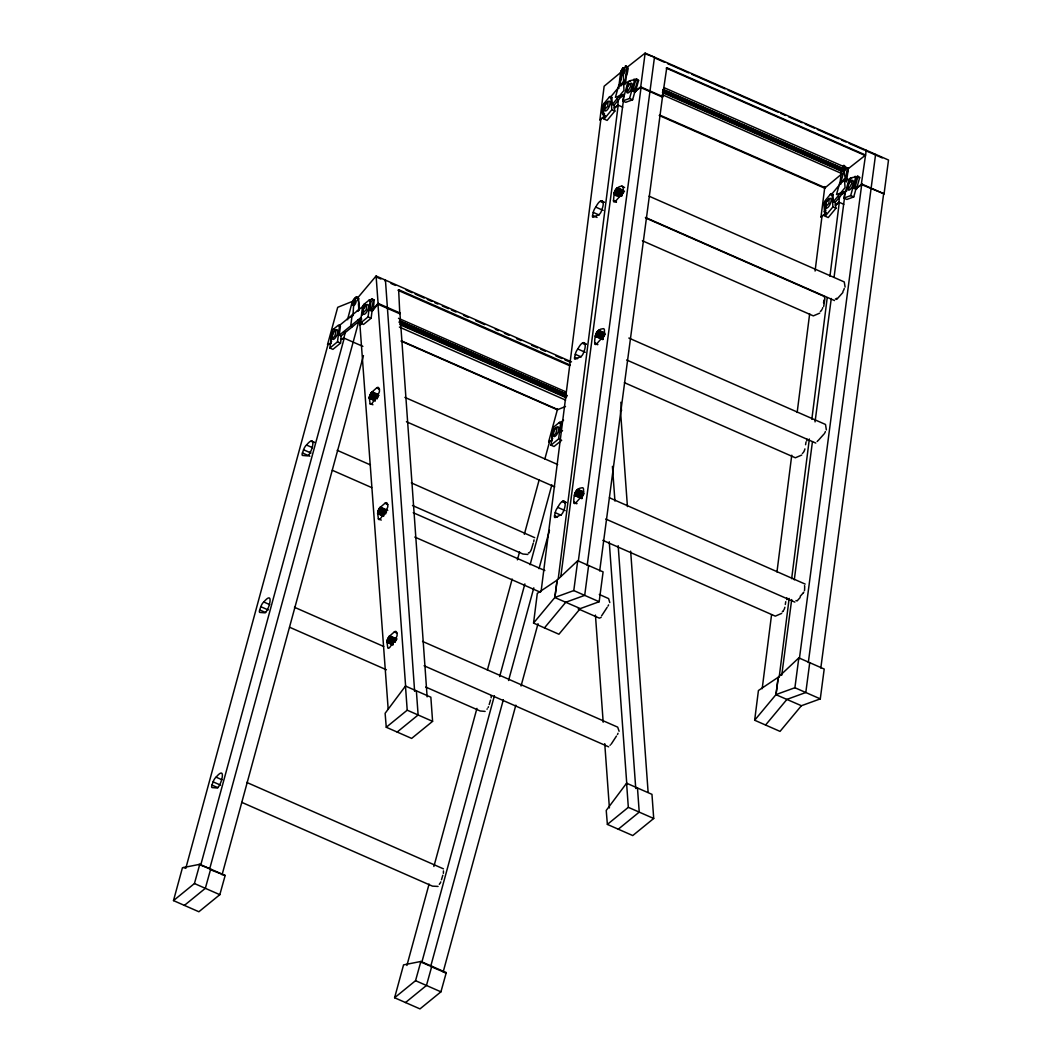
<?xml version="1.0" encoding="UTF-8"?>
<svg xmlns="http://www.w3.org/2000/svg" width="1062" height="1062" viewBox="0 0 1062 1062"><rect width="100%" height="100%" fill="white"/><g stroke="black" fill="none" stroke-linecap="round" stroke-linejoin="round"><path stroke-width="1.5" d="M609.787 602.552L608.606 598.583L599.3 594.454M619.106 731.267L617.699 727.151L422.543 641.408M573.799 501.968L573.838 502.711A3.89 1.513 -66.3 0 0 575.936 502.698L582.135 495.768A2.602 1.009 -66.3 0 0 583.489 492.37L583.556 489.781A5.536 2.164 -66.3 0 0 581.976 487.803C574.768 488.228 573.626 496.498 573.799 501.968L576.772 503.282M594.707 342.92L594.747 343.663A3.89 1.513 -66.3 0 0 596.857 343.637L603.043 336.707A2.602 1.009 -66.3 0 0 604.397 333.309L604.464 330.72A5.536 2.164 -66.3 0 0 602.884 328.742C595.689 329.167 594.547 337.437 594.707 342.92L597.68 344.221M369.284 398.011L371.182 392.688L376.625 387.935A5.536 2.164 -66.3 0 1 378.935 388.347L379.413 390.272A2.602 1.009 -66.3 0 1 378.523 393.604L372.643 402.604A3.89 1.513 -66.3 0 1 370.147 403.972L369.284 398.011L375.231 400.613M377.621 513.331L379.532 508.008L384.975 503.255A5.536 2.164 -66.3 0 1 387.285 503.68L387.763 505.592A2.602 1.009 -66.3 0 1 386.873 508.924L380.992 517.924A3.89 1.513 -66.3 0 1 378.497 519.291L377.621 513.331L383.581 515.946M386.94 642.032L388.851 636.709L394.294 631.956A5.536 2.164 -66.3 0 1 396.604 632.381L397.082 634.293A2.602 1.009 -66.3 0 1 396.192 637.638L390.312 646.625A3.89 1.513 -66.3 0 1 387.816 647.993L386.94 642.032L392.9 644.647M845.1 287.059L844.25 281.934L649.081 196.191M826.355 429.911L825.506 424.455L628.837 338.048M624.177 84.15C625.093 84.097 629.195 57.839 624.177 69.11A2.987 1.168 -66.3 0 1 624.31 72.681A2.987 1.168 -66.3 0 1 621.814 73.756M624.828 81.787L625.73 82.172C623.859 78.442 631.757 67.663 625.279 66.083M806.894 440.849L806.655 438.792M534.027 539.881L533.735 541.593M369.908 300.626A2.469 0.969 -66.3 0 1 370.957 301.595L369.855 310.316C373.027 308.113 374.992 294.386 369.908 300.626L369.018 300.227L364.226 304.13A2.921 1.142 -66.3 0 0 362.381 307.794L360.456 323.1L363.496 324.441L371.129 318.228L372.005 311.259L378.497 303.559M368.965 309.918L372.005 311.259L373.346 309.692L374.169 299.909L371.899 299.006M614.088 193.828L613.478 201.143A3.89 1.513 -66.3 0 0 615.588 201.116L621.788 194.187A2.602 1.009 -66.3 0 0 623.142 190.788L623.208 188.213A5.536 2.164 -66.3 0 0 621.628 186.222C616 186.328 609.176 196.483 620.035 196.443M618.814 86.659L620.646 72.389L622.783 68.087L624.018 68.074L622.783 68.087M620.447 80.725L620.819 77.579M786.796 599.645L786.783 597.694M200.638 865.397L344.221 338.194L341.008 339.495L340.544 343.145L332.91 349.358L329.87 348.017L331.848 332.34A2.469 0.969 -66.3 0 1 333.415 329.233L338.194 325.33A2.921 1.142 -66.3 0 1 339.428 326.485L340.331 326.87L339.269 335.22L361.146 317.405M329.87 348.017L337.504 341.805L339.428 326.485M341.008 339.495L341.008 335.99L361.797 319.038M354.018 300.028L352.942 315.494L350.885 317.18M354.854 300.4C357.655 290.191 360.323 308.564 358.093 311.299L357.257 310.927M362.394 315.135L362.753 312.347M360.456 323.1L368.076 316.888L370.067 301.21A2.469 0.969 -66.3 0 0 369.018 300.227M550.979 445.164L558.612 438.951L561.665 440.292L554.032 446.505L550.979 445.164L552.97 429.486A2.469 0.969 -66.3 0 1 554.523 426.38L559.316 422.477L560.205 422.875A2.921 1.142 -66.3 0 1 561.44 424.017L560.391 432.367L559.501 431.982M533.549 623.089L537.306 593.379L557.138 580.091L577.715 560.736L603.097 571.887L599.167 601.729L580.317 608.579L554.815 597.521L533.549 623.089L558.931 634.24L580.197 608.672M558.612 438.951L560.55 423.632A2.921 1.142 -66.3 0 0 559.316 422.477M604.238 116.807L599.884 119.887L604.145 86.234L622.04 71.34M541.076 591.561L600.827 119.634L599.884 119.887M623.115 67.689L623.952 90.482L612.296 104.474L611.805 97.691L610.915 97.306A2.921 1.142 -66.3 0 0 609.216 97.226L604.358 103.067A2.469 0.969 -66.3 0 0 603.15 106.306L604.066 119.063L607.119 120.404L614.858 111.098L614.221 107.952L617.779 104.992L618.403 99.987L616.677 99.217M558.267 578.524L618.19 105.178L614.646 108.125M754.657 720.235L758.427 690.526L778.247 677.237L798.823 657.882L824.205 669.033L820.289 698.876L801.425 705.726L775.937 694.667L754.657 720.235L780.039 731.386L801.319 705.818M825.36 213.953L820.992 217.033L824.855 186.58M762.184 688.707L771.556 614.712M776.972 571.953L791.748 455.213M797.164 412.454L809.656 313.794M815.072 271.049L821.935 216.781L820.992 217.033M845.233 166.309A2.987 1.168 -66.3 0 1 844.051 170.332A2.987 1.168 -66.3 0 1 842.113 170.663A2.987 1.168 -66.3 0 1 843.547 166.601L845.272 179.252L844.436 178.881L845.06 187.629L833.418 201.621L832.927 194.837L832.037 194.452A2.921 1.142 -66.3 0 0 830.325 194.373L825.466 200.214A2.469 0.969 -66.3 0 0 824.271 203.453L825.187 216.21L828.227 217.551L835.98 208.245L835.343 205.099L838.887 202.138L839.524 197.134L837.785 196.364M779.163 677.317L789.159 598.424M791.655 578.697L809.337 438.991M811.833 419.278L827.232 297.652M829.94 276.279L839.312 202.324L835.767 205.271M621.867 95.036L623.593 95.792L623.354 101.009L560.842 576.44M625.279 82.955L625.704 79.783M626.115 76.61L626.739 71.858M627.363 67.092L645.138 53.1L888.509 160.03L884.075 193.828L861.295 184.469L856.768 188.027L862.238 184.23M554.815 597.521L557.138 580.091L554.935 597.428L573.785 590.578L577.715 560.736M578.272 561.506L641.116 87.084M640.598 87.509L635.647 90.881L640.705 86.898L645.138 53.1M587.193 565.422L654.484 57.202L645.948 54.109M588.613 565.528L584.697 595.37L565.847 602.22M599.685 570.918L662.542 96.496M640.174 87.323L662.436 97.107L666.763 67.703L865.623 155.065L848.339 168.619L663.962 87.615M842.976 192.182L844.702 192.939L844.463 198.156L834.082 277.116M846.188 181.682L846.6 178.509M847.025 175.336L847.649 170.584M781.738 675.233L791.694 599.565M794.283 579.825L812.457 441.633M815.045 421.893L831.267 298.502M775.937 694.667L778.247 677.237L776.043 694.575L794.907 687.725L798.823 657.882M799.394 658.652L861.707 184.655M861.295 184.469L866.26 150.246M808.315 662.569L875.606 154.348M809.735 662.675L805.806 692.504L786.955 699.367L765.569 725.027M820.807 668.064L883.65 193.642M845.299 181.297L847.516 167.677M848.405 168.061L846.839 179.319L845.949 178.934M601.769 209.838C605.672 200.612 601.198 196.351 595.769 207.117A5.536 2.164 -66.3 0 0 593.246 212.413L592.583 215.48A2.602 1.009 -66.3 0 0 593.273 217.232L598.915 214.59A3.89 1.513 -66.3 0 0 601.504 210.82L601.61 210.475M823.541 302.816L823.979 300.042M823.687 306.493L824.816 299.391M805.58 444.712L806.018 441.938M785.309 604.464L785.747 601.689M373.067 309.042L371.355 308.139M491.162 697.827L491.175 695.809M574.622 357.376L575.285 354.31A5.536 2.164 -66.3 0 1 577.794 349.013C584.06 337.251 587.525 343.65 583.542 352.717A3.89 1.513 -66.3 0 1 580.954 356.487L575.312 359.129A2.602 1.009 -66.3 0 1 574.622 357.376L577.595 358.69M554.563 515.734L555.227 512.667A5.536 2.164 -66.3 0 1 557.749 507.37C563.962 495.649 567.506 502.021 563.497 511.074A3.89 1.513 -66.3 0 1 560.895 514.844L555.253 517.486A2.602 1.009 -66.3 0 1 554.563 515.734L557.537 517.048M443.385 873.336L443.451 870.92M804.916 448.881L804.651 449.863A3.89 1.513 -66.3 0 1 804.478 450.368M784.858 607.238L784.606 608.221A3.89 1.513 -66.3 0 1 784.207 609.23M634.731 79.637A2.469 0.969 -66.3 0 1 635.275 81.469L632.607 91.12C635.833 89.819 639.895 76.039 634.731 79.637L629.527 80.805A2.921 1.142 -66.3 0 0 627.403 83.978L622.717 100.956L625.757 102.297L632.62 99.788L634.757 92.062L636.072 91.066L634.784 92.062L631.717 90.735M635.66 90.867L638.62 80.261L636.603 78.96M822.718 307.622L822.625 307.967A3.89 1.513 -66.3 0 1 822.439 308.471M855.839 176.783A2.469 0.969 -66.3 0 1 856.397 178.615L853.715 188.266L855.229 186.793L857.963 176.319L850.635 177.951A2.921 1.142 -66.3 0 0 848.525 181.124L843.825 198.103L846.865 199.444L853.742 196.935L855.879 189.209L857.18 188.213L855.892 189.209L852.826 187.881M856.768 188.014L859.729 177.407L857.631 176.133M173.491 900.603L182.438 867.747L199.775 864.309L225.157 875.46L219.821 894.682L198.873 911.754L173.491 900.603L194.439 883.531L199.775 864.309M331.211 343.438L327.561 344.539L337.703 307.316L352.504 301.369M340.583 339.309L343.809 338.021L345.309 332.472L343.584 331.716M209.559 869.327L359.062 320.405M222.064 874.809L363.469 355.597M394.599 997.749L403.547 964.893L420.884 961.455L446.266 972.606L440.929 991.828L419.981 1008.9L394.599 997.749L415.547 980.677L420.884 961.455M552.32 440.584L548.669 441.686L557.537 409.109M406.905 965.491L429.088 884.049M433.88 866.486L476.931 708.381M487.378 670.056L512.163 579.029M517.38 559.86L519.557 551.882M524.336 534.319L539.124 480.011M544.779 459.249L549.572 441.686L548.669 441.686M421.76 962.544L494.414 695.756M499.644 676.574L524.88 583.914M530.097 564.745L551.855 484.869M445.429 972.765L430.681 966.46L503.348 699.672M508.565 680.503L533.801 587.844M539.018 568.674L549.466 530.323M443.173 971.956L515.84 705.155M521.057 685.986L538.022 623.686M629.009 81.721L618.708 85.464L615.416 97.372L624.443 94.093M624.177 69.11L623.341 68.738L619.544 85.836L618.708 85.464M622.717 100.956L629.58 98.461L634.386 81.07A2.469 0.969 -66.3 0 0 633.828 79.238M850.635 177.951L851.538 178.35L839.816 182.611L836.524 194.519L846.852 190.762L845.963 190.377M844.449 165.884L842.936 171.34L843.786 171.712M844.914 167.61L840.666 182.983L839.816 182.611M843.825 198.103L850.689 195.607L855.494 178.217A2.469 0.969 -66.3 0 0 854.95 176.385M355.186 297.772L351.96 302.949L348.07 317.565L348.96 317.95M310.37 451.987C313.184 447.66 315.361 434.146 306.52 445.044A5.536 2.164 -66.3 0 0 303.559 449.757L302.444 452.97A2.602 1.009 -66.3 0 0 302.59 455.465L307.276 455.85A3.89 1.513 -66.3 0 0 309.971 452.996L310.37 451.987L310.117 452.651M531.478 549.134L533.283 543.107M489.184 704.571L490.538 700.057M441.473 879.734L442.827 875.207M259.699 609.92L260.814 606.707A5.536 2.164 -66.3 0 1 263.774 601.995C273.399 590.711 269.828 605.765 267.226 609.946A3.89 1.513 -66.3 0 1 264.531 612.801L259.845 612.416A2.602 1.009 -66.3 0 1 259.699 609.92L265.646 612.535M211.988 785.083L213.117 781.858A5.536 2.164 -66.3 0 1 216.064 777.158C225.688 765.861 222.131 780.942 219.515 785.097A3.89 1.513 -66.3 0 1 216.834 787.964L212.135 787.579A2.602 1.009 -66.3 0 1 211.988 785.083L217.936 787.699M378.284 510.344L385.718 513.61M531.292 549.638L531.08 550.143A3.89 1.513 -66.3 0 1 530.588 551.085M488.48 706.734L488.334 707.093A3.89 1.513 -66.3 0 1 488.095 707.571M440.783 881.898L440.637 882.243A3.89 1.513 -66.3 0 1 440.133 883.199M369.868 395.17L375.789 397.852M615.137 190.576L622.611 193.762M596.393 333.083L603.866 336.282M843.905 165.234L841.502 170.65L839.923 183.806L840.812 184.191M607.145 607.358L602.114 615.071A3.89 1.513 -66.3 0 1 601.543 615.827M616.464 736.059L611.433 743.772A3.89 1.513 -66.3 0 1 611.141 744.17M405.472 686.052L385.121 713.306L386.263 727.258L411.644 738.409L432.592 721.337L430.853 697.203L405.472 686.052L407.211 710.186L386.263 727.258M626.58 783.198L606.229 810.452L607.371 824.404L632.753 835.555L653.714 818.483L651.962 794.349L626.58 783.198L628.332 807.332L607.371 824.404M824.338 203.028L824.404 212.095L825.665 210.94L825.466 208.099M606.575 103.014L607.305 102.111A5.297 2.058 -66.3 0 1 610 103.837A5.297 2.058 -66.3 0 1 606.15 110.753A5.297 2.058 -66.3 0 1 604.796 106.625M358.186 300.719L357.96 297.519L376.094 276.027L571.502 361.877M384.909 280.78L385.44 280.129L414.631 691.349M372.921 309.507L378.085 303.374L376.094 276.027M570.175 365.076L398.635 289.714L398.104 290.351L569.644 365.713M399.909 312.971L427.123 696.845M398.635 289.714L399.803 313.794L377.541 304.024M623.314 81.734L610.106 97.611L609.216 97.226M621.018 85.876L623.115 83.367M604.557 113.793C601.185 119.01 601.371 104.222 605.247 103.452L604.358 103.067M614.221 107.952L614.035 105.244L622.558 94.983M604.066 119.063L611.818 109.758L610.915 97.306M620.5 410.755L621.456 410.304L620.5 410.755L627.43 506.574M830.325 194.373L831.227 194.758L844.436 178.881M835.343 205.099L835.144 202.391L843.679 192.129M825.187 216.21L832.927 206.904L832.037 194.452M544.461 627.881L565.727 602.313M388.174 709.137L359.938 324.866L361.744 322.742M360.363 325.052L362.155 322.928M836.697 299.418L842.949 292.422M817.966 440.783L824.165 433.854M800.151 596.379L803.244 592.915M797.044 600.986L800.177 597.494M553.421 428.398L551.749 439.27L552.758 438.579L551.868 438.194M332.313 331.251L330.786 342.097M372.682 310.701L370.532 309.759M601.158 617.354L599.353 618.15L578.166 608.845M659.183 115.479L824.643 188.173L842.06 173.69L662.223 94.677M600.402 119.462L604.968 115.665M821.523 216.608L826.077 212.812M339.097 325.729L365.116 304.529L364.226 304.13M560.205 422.875L563.577 420.127M560.391 432.367L562.541 430.614M184.39 905.395L205.338 888.323L210.674 869.101L198.939 864.468M397.161 732.05L418.123 714.978L416.37 690.844M405.511 1002.541L426.459 985.47L431.796 966.247L430.681 966.46M618.283 829.196L639.231 812.125L637.479 787.991M666.763 67.703L666.246 68.114L865.105 155.49M358.359 309.175L359.261 309.56L358.491 298.329L355.518 297.506M635.368 91.85L633.217 90.894M854.339 188.04L856.569 188.956M819.705 313.144L813.333 315.879L642.377 240.769M801.744 455.04L795.358 457.775L624.403 382.665M781.685 613.398L775.313 616.133L602.844 540.359M401.011 341.075L557.364 409.773L565.502 406.507M327.561 344.539L330.786 343.252M549.147 441.5L551.908 440.398M619.73 97.2L623.593 95.792M840.838 194.346L844.702 192.939M438.075 886.425L432.486 886.146L241.87 802.394M225.157 875.46L210.953 869.924M445.151 972.832L446.266 972.606M527.867 554.457L522.942 554.032L412.494 505.512M485.122 711.407L480.197 710.982L425.729 687.048M655.48 58.291L664.547 62.273M667.573 63.601L688.747 72.906M691.774 74.234L725.054 88.863M728.081 90.19L777.995 112.121M781.021 113.448L785.561 115.439M788.588 116.767L802.208 122.754M805.222 124.081L814.302 128.077M817.328 129.405L838.502 138.71M841.529 140.038L846.069 142.029M849.096 143.357L864.216 150.007M865.729 150.671L882.256 157.919M625.558 66.043L627.124 66.707M626.394 66.534L627.284 66.919M626.527 66.8L627.416 67.198M626.62 67.132L627.509 67.53M626.673 67.517L627.562 67.902M626.699 67.941L627.589 68.34M626.686 68.419L627.576 68.804M626.633 68.924L627.523 69.309M622.146 69.03L623.036 69.415M843.255 166.176L844.144 166.561M623.341 68.738A2.987 1.168 -66.3 0 1 623.673 71.858A2.987 1.168 -66.3 0 1 621.111 73.928A2.987 1.168 -66.3 0 1 622.438 69.455L623.275 69.826A2.987 1.168 -66.3 0 0 622.863 70.397M621.841 69.548L622.73 69.933L621.549 70.092M842.949 166.694L843.839 167.079M621.283 70.65L622.173 71.048M663.139 89.407L843.135 168.553M621.044 71.234L621.934 71.619M663.219 89.752L843.055 168.765M620.832 71.804L621.535 72.774L620.646 72.389M663.007 90.336L842.843 169.349M662.821 90.92L842.511 170.491L662.675 91.478M623.567 73.836L622.73 73.464L622.438 69.455M636.802 79.929L638.541 80.699M857.923 177.075L859.649 177.845M662.555 92.036L842.392 171.035M662.476 92.553L842.312 171.566M634.386 81.07L635.275 81.469M855.494 178.217L856.397 178.615M629.527 80.805L630.416 81.203M640.705 86.898L662.953 96.682M861.813 184.045L884.075 193.828M627.403 83.978L628.292 84.376M848.525 181.124L849.414 181.509M623.341 83.779L625.08 84.535M634.16 89.5L635.899 90.257M855.268 186.646L857.007 187.403M618.097 88.013L618.934 88.385M629.58 98.461L632.62 99.788M850.689 195.607L853.742 196.935M659.714 115.054L825.174 187.748M617.779 104.992L622.651 107.143M838.887 202.138L843.772 204.289M611.407 104.089L614.035 105.244M832.515 201.236L835.144 202.391M611.818 109.758L614.858 111.098M832.927 206.904L835.98 208.245M603.15 106.306L604.039 106.704M824.776 210.541L825.665 210.94M603.123 114.696L604.836 115.346M824.218 211.736L825.957 212.493M621.628 186.222L624.602 187.536M617.434 187.762L623.381 190.377M617.049 188.027L624.483 191.306M616.664 188.386L624.098 191.651M616.279 188.824L623.713 192.089M615.894 189.328L623.328 192.594M615.522 189.886L622.956 193.151M615.256 190.363L622.757 193.483M614.964 190.934L622.398 194.2M614.792 191.293L622.226 194.572M614.646 191.664L622.08 194.943M614.513 192.049L621.947 195.315M614.394 192.421L621.828 195.687M614.287 192.78L621.721 196.058M614.194 193.151L620.155 195.753M614.128 193.496L620.089 196.112M616.425 201.7L613.451 200.399L616.425 202.205M645.404 217.458L834.52 300.546M645.63 217.962L824.152 296.391L824.882 298.541M601.265 200.837L604.238 202.138M600.88 201.09L603.866 202.404M600.495 201.435L603.468 202.749M595.769 207.117L603.203 210.395M593.246 212.413L599.194 215.028M592.583 215.48L597.043 217.445M598.689 330.282L604.636 332.897M598.318 330.547L604.265 333.163M597.919 330.906L605.367 334.172M597.534 331.344L604.968 334.61M597.149 331.848L604.583 335.114M596.778 332.406L604.212 335.672M596.512 332.871L604.026 336.004M596.22 333.455L603.654 336.72M596.061 333.813L603.495 337.079M595.901 334.185L603.335 337.45M595.769 334.557L603.203 337.835M595.649 334.942L603.083 338.207M595.543 335.3L602.977 338.566M595.463 335.658L602.897 338.924M595.397 336.017L602.831 339.282M595.344 336.349L602.791 339.614M594.72 343.424L597.694 344.725M626.673 359.978L815.775 443.066M583.29 342.734L586.264 344.035M582.919 342.986L585.892 344.3M582.534 343.331L585.507 344.646M577.794 349.013L585.242 352.279M575.285 354.31L581.233 356.925M375.563 276.664L380.9 279.014M390.962 283.435L395.502 285.426M406.082 290.085L412.136 292.74M415.162 294.068L424.242 298.05M427.269 299.378L431.796 301.382M434.823 302.71L437.849 304.037M442.389 306.029L448.443 308.684M451.469 310.011L456.01 312.016M463.563 315.334L468.103 317.326M475.67 320.644L484.75 324.64M495.33 329.286L498.357 330.614M504.41 333.282L508.95 335.273M516.504 338.592L521.044 340.583M531.637 345.243L537.691 347.898M540.717 349.225L545.244 351.217M555.838 355.876L561.891 358.531M564.918 359.859L569.458 361.85M372.443 299.511L374.169 300.267M378.085 303.374L400.334 313.157M370.067 301.21L370.957 301.595M356.699 297.068L358.226 297.798M356.142 297.161L357.323 297.466M357.482 297.639L358.385 298.037M357.602 297.944L358.491 298.329M355.836 297.294L356.726 297.692M357.682 298.289L358.571 298.688M357.735 298.688L358.624 299.086M354.522 298.369L355.412 298.754M354.19 298.741L355.08 299.139M398.502 318.321L566.245 392.011M353.527 299.643L354.429 300.028M353.221 300.134L354.111 300.533L352.916 300.679M399.591 320.843L565.98 393.949M399.737 321.003L565.966 394.029M399.631 321.189L565.86 394.228M352.65 301.223L353.54 301.621M399.352 321.746L567.095 395.449M352.385 301.794L353.288 302.192M399.1 322.317L566.842 396.02M352.159 302.378L352.863 303.347L351.96 302.949M400.387 323.565L566.617 396.591M400.188 324.136L566.418 397.175M400.016 324.706L566.245 397.746M399.392 327.069L565.621 400.108M368.076 316.888L371.129 318.228M352.942 315.494L352.106 315.122L350.752 325.875L352.478 326.631M357.907 320.034L359.646 320.804L359.938 324.866M401.489 340.902L557.842 409.587M346.955 319.317L347.792 319.689M560.55 423.632L561.44 424.017M333.415 329.233L334.304 329.632M338.38 334.835L341.008 335.99M331.848 332.34L332.738 332.725A2.469 0.969 -66.3 0 1 332.937 331.862M552.97 429.486L553.86 429.871M343.809 338.021L362.872 346.385M337.504 341.805L340.544 343.145M330.747 341.048L331.649 341.433M328.039 344.353L185.797 868.344L183.806 867.468M404.874 397.374L557.669 464.519M376.625 387.935L379.599 389.236M371.965 391.732L377.913 394.347M371.567 392.17L379.015 395.449M371.182 392.688L377.143 395.29M609.429 497.759L805.169 584.087M370.824 393.245L378.258 396.511M370.465 393.856L377.913 397.122M370.147 394.506L377.581 397.772M369.988 394.865L375.882 397.626M369.709 395.622L377.143 398.887M369.589 395.993L375.536 398.608M369.496 396.352L375.444 398.967M369.403 396.71L375.364 399.325M369.35 397.069L375.298 399.67M369.31 397.4L375.258 400.002M369.284 397.706L375.231 400.321M577.781 489.343L583.728 491.945M577.396 489.609L583.343 492.224M369.297 398.277L375.244 400.892M577.011 489.967L582.958 492.582M576.626 490.392L584.06 493.657M576.241 490.896L583.675 494.162M575.87 491.467L583.303 494.733M575.604 491.932L583.104 495.065M575.485 492.144L582.958 495.343M575.312 492.502L582.746 495.768M575.139 492.874L582.573 496.14M574.993 493.246L582.427 496.512M372.921 404.755L370.027 403.733M574.861 493.618L582.295 496.883M574.741 493.989L582.175 497.255M574.635 494.361L582.069 497.627M574.555 494.719L581.989 497.985M574.489 495.065L581.923 498.33M406.427 421.733L554.696 486.874M574.436 495.41L581.87 498.675M573.812 502.472L576.785 503.786M605.752 519.039L794.867 602.114M563.245 501.091L566.219 502.392M562.873 501.344L565.847 502.658M562.488 501.689L565.462 503.003M557.749 507.37L565.183 510.649M555.227 512.667L561.174 515.282M337.198 450.315L370.479 464.93M411.326 482.878L534.744 537.691M311.538 441.088L314.511 442.389M311.179 441.248L314.153 442.562M306.52 445.044L312.467 447.66M303.559 449.757L311.007 453.023M302.444 452.97L309.878 456.235M332.313 470.28L371.647 487.564M413.224 512.707L544.846 570.533M384.975 503.255L387.949 504.556M573.785 590.578L599.167 601.729M794.907 687.725L820.289 698.876M380.315 507.065L387.749 510.331M379.917 507.503L385.864 510.118M379.532 508.008L385.493 510.623M379.174 508.565L386.608 511.831M378.815 509.176L386.249 512.442M378.497 509.826L384.444 512.442M378.218 510.49L385.652 513.756M378.059 510.941L384.006 513.557M377.939 511.313L383.886 513.928M377.846 511.685L383.794 514.3M377.753 512.043L383.714 514.658M377.7 512.388L383.647 515.004M377.647 512.72L383.608 515.335M377.634 513.039L383.581 515.641M377.647 513.596L383.594 516.212M378.298 518.774L381.271 520.075M414.777 537.053L540.346 592.224M394.294 631.956L397.268 633.271M389.635 635.766L397.069 639.032M389.236 636.204L395.183 638.82M388.851 636.709L396.299 639.974M388.493 637.28L395.927 640.545M388.134 637.89L395.568 641.156M387.816 638.527L395.25 641.793M387.657 638.899L395.091 642.165M387.603 639.045L393.551 641.66M387.537 639.191L393.458 641.886M387.378 639.643L393.325 642.258M387.258 640.014L393.205 642.629M387.152 640.386L393.113 643.001M387.072 640.744L393.02 643.36M387.019 641.09L392.967 643.705M386.966 641.421L392.927 644.037M386.953 641.74L392.9 644.355M386.966 642.311L392.913 644.926M294.453 607.265L383.714 646.479M424.096 665.768L608.672 746.851M263.774 601.995L269.721 604.61M260.814 606.707L268.261 609.973M289.568 627.23L386.395 669.764M407.211 710.186L432.592 721.337M628.332 807.332L653.714 818.483M246.756 782.428L443.425 868.835M216.064 777.158L222.024 779.773M213.117 781.858L220.551 785.123M421.415 962.212L429.592 965.809M194.439 883.531L219.821 894.682M415.547 980.677L440.929 991.828M620.872 402.259L621.456 410.304M630.655 551.165L648.125 792.332M612.429 466.391L614.938 501.078M618.164 545.682L635.753 788.495M609.243 541.753L626.832 784.579M595.437 615.071L603.189 722.213M604.743 743.639L609.402 807.93M377.966 304.21L405.591 685.786M358.425 303.851L358.876 310.131M846.082 178.456L846.321 181.775M844.396 166.973L844.582 169.641M610.517 97.2A2.921 1.142 -66.3 0 1 611.805 97.691M605.274 105.35A5.297 2.058 -66.3 0 1 605.871 104.116M821.988 309.454A3.89 1.513 -66.3 0 1 821.457 310.343M821.165 310.728A3.89 1.513 -66.3 0 1 820.302 311.578M783.716 610.172A3.89 1.513 -66.3 0 1 783.159 610.982M782.867 611.327A3.89 1.513 -66.3 0 1 782.282 611.831M804.266 450.859A3.89 1.513 -66.3 0 1 803.496 452.239M802.912 452.97A3.89 1.513 -66.3 0 1 802.341 453.474M831.227 194.758A2.921 1.142 -66.3 0 1 832.927 194.837M825.466 202.205A2.469 0.969 -66.3 0 1 825.718 201.621M825.599 205.019A5.297 2.058 -66.3 0 0 827.736 207.581A5.297 2.058 -66.3 0 0 831.148 200.612A5.297 2.058 -66.3 0 0 828.426 199.258L827.683 200.16A5.297 2.058 -66.3 0 0 825.917 203.771M846.135 167.172A2.987 1.168 -66.3 0 1 844.423 171.261A2.987 1.168 -66.3 0 1 842.949 170.318M850.742 178.96A2.921 1.142 -66.3 0 1 851.153 178.575M847.914 186.726A5.297 2.058 -66.3 0 0 849.321 190.018A5.297 2.058 -66.3 0 0 853.012 184.562A5.297 2.058 -66.3 0 0 852.242 180.314L851.578 180.54A5.297 2.058 -66.3 0 0 849.414 182.969M848.259 185.465A5.297 2.058 -66.3 0 1 848.777 184.177M836.71 298.263A3.89 1.513 -66.3 0 1 836.418 298.568M835.847 298.98A3.89 1.513 -66.3 0 1 835.343 299.126M844.224 288.466A2.602 1.009 -66.3 0 1 843.746 290.006M843.427 290.603A2.602 1.009 -66.3 0 1 842.896 291.333M817.382 441.327A3.89 1.513 -66.3 0 1 817.116 441.5M825.347 431.584A2.602 1.009 -66.3 0 1 824.696 433.123M796.195 600.548A3.89 1.513 -66.3 0 1 795.942 600.654M804.438 590.645A2.602 1.009 -66.3 0 0 804.611 589.516L804.677 586.928A5.536 2.164 -66.3 0 0 804.505 585.64M803.775 592.171A2.602 1.009 -66.3 0 1 803.43 592.689M627.151 88.319A5.297 2.058 -66.3 0 0 627.788 92.991A5.297 2.058 -66.3 0 0 631.757 87.841A5.297 2.058 -66.3 0 0 631.12 83.168L630.47 83.394A5.297 2.058 -66.3 0 0 627.655 87.044M339.296 325.583A2.921 1.142 -66.3 0 1 340.331 326.87M332.048 337.397A5.297 2.058 -66.3 0 0 334.477 338.778A5.297 2.058 -66.3 0 0 337.663 332.433A5.297 2.058 -66.3 0 0 335.778 329.937L335.048 330.547A5.297 2.058 -66.3 0 0 333.614 332.512M332.194 336.269A5.297 2.058 -66.3 0 1 332.99 333.733M355.252 300.148A2.987 1.168 -66.3 0 1 355.982 302.258A2.987 1.168 -66.3 0 1 353.832 305.577A2.987 1.168 -66.3 0 1 353.102 303.466M353.646 302.033A2.987 1.168 -66.3 0 1 354.018 301.369M530.018 551.895A3.89 1.513 -66.3 0 1 529.447 552.519M529.155 552.744A3.89 1.513 -66.3 0 1 528.398 552.997M439.575 884.009A3.89 1.513 -66.3 0 1 439.283 884.341M487.272 708.845A3.89 1.513 -66.3 0 1 486.993 709.19M553.621 432.168A5.297 2.058 -66.3 0 0 554.656 436.522A5.297 2.058 -66.3 0 0 558.612 430.389A5.297 2.058 -66.3 0 0 556.9 427.083L556.169 427.694A5.297 2.058 -66.3 0 0 554.112 430.88M608.592 604.889A2.602 1.009 -66.3 0 1 607.995 606.07M610.278 745.086A3.89 1.513 -66.3 0 1 610 745.272M618.018 733.271A2.602 1.009 -66.3 0 1 617.473 734.506M363.403 307.515A2.921 1.142 -66.3 0 1 363.775 306.453M362.859 312.241A5.297 2.058 -66.3 0 0 365.248 313.715A5.297 2.058 -66.3 0 0 368.461 307.396A5.297 2.058 -66.3 0 0 366.629 304.821L365.899 305.405A5.297 2.058 -66.3 0 0 365.169 306.268M363.018 311.1A5.297 2.058 -66.3 0 1 364.465 307.343M363.231 308.405L363.071 312.918L366.284 309.653L366.443 305.152L363.231 308.405M604.743 104.992L604.57 109.519L607.783 106.28L607.968 101.753L604.743 104.992M825.864 202.138L825.692 206.665L828.904 203.426L829.077 198.899L825.864 202.138M332.964 332.433L331.888 337.676L333.189 337.849L334.928 335.844L336.004 330.587L334.703 330.428L332.964 332.433M554.072 429.579L553.01 434.823L554.298 434.995L556.037 432.991L557.112 427.734L555.811 427.561L554.072 429.579M627.536 85.942L626.447 91.199L627.748 91.385L630.655 86.38L630.562 84.124L629.275 83.938L627.536 85.942M848.657 183.089L847.569 188.346L848.857 188.532L851.764 183.527L851.684 181.27L850.396 181.084L848.657 183.089M353.805 304.542A2.987 1.168 -66.3 0 0 355.04 299.842A2.987 1.168 -66.3 0 0 352.265 303.095A2.987 1.168 -66.3 0 0 353.805 304.542"/></g></svg>
